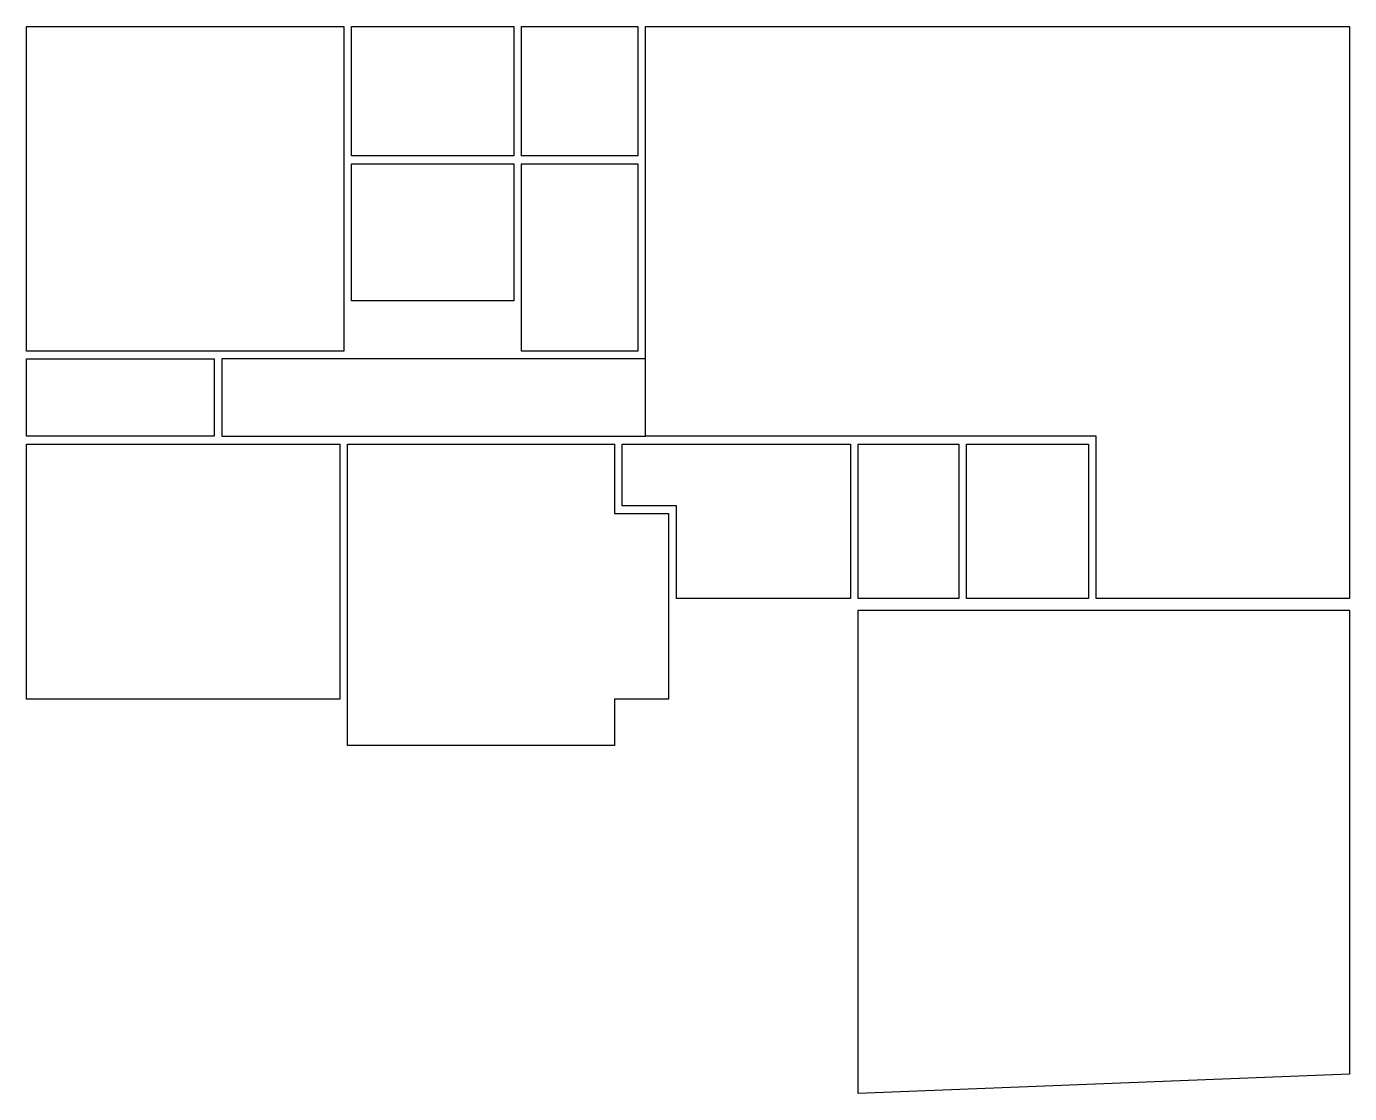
# Model space of a CAD drawing. Header units: metres. Extents: x 95 to 779, y 211 to 763.
import ezdxf

# ---------------------------------------------------------------- set-up
doc = ezdxf.new("R2010")
doc.units = ezdxf.units.M
doc.layers.add('Roompolygons', color=7, linetype='Continuous')

msp = doc.modelspace()

# ---------------------------------------------------------------- linework, layer by layer
at = {"layer": 'Roompolygons'}
for points in [[(95, 763), (259, 763), (259, 595), (95, 595)], [(263, 763), (347, 763), (347, 696), (263, 696)], [(351, 763), (411, 763), (411, 696), (351, 696)], [(415, 763), (779, 763), (779, 467), (648, 467), (648, 551), (521, 551), (415, 551), (415, 591)], [(263, 692), (347, 692), (347, 621), (263, 621)], [(351, 692), (411, 692), (411, 595), (351, 595)], [(95, 591), (192, 591), (192, 551), (95, 551)], [(196, 591), (196, 551), (415, 551), (415, 591)], [(95, 547), (257, 547), (257, 415), (95, 415)], [(261, 547), (399, 547), (399, 511), (427, 511), (427, 415), (399, 415), (399, 391), (261, 391)], [(403, 547), (521, 547), (521, 467), (431, 467), (431, 515), (403, 515)], [(525, 547), (577, 547), (577, 467), (525, 467)], [(581, 547), (644, 547), (644, 467), (581, 467)], [(525, 461), (779, 461), (779, 221), (525, 211)]]:
    msp.add_lwpolyline(points, close=True, dxfattribs=at)

doc.saveas('drawing.dxf')
